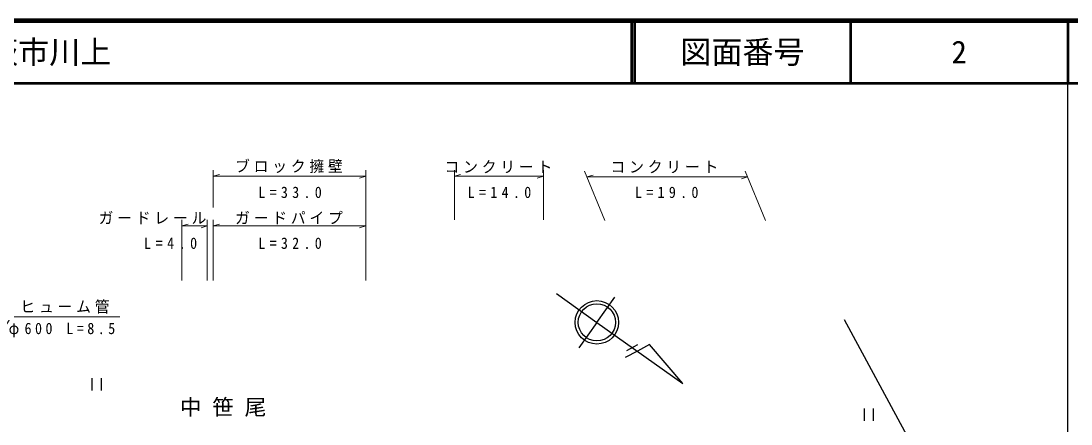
# Model space of a CAD drawing. Units: millimetres, scale not verified. Extents: x 40000 to 680000, y 20000 to 380000.
# Drawn here: x 410482 to 579500, y 315082 to 380000 of the extents above; entities that cross this region are included whole.
import ezdxf
from ezdxf.enums import TextEntityAlignment as Align

# ---------------------------------------------------------------- set-up
doc = ezdxf.new("R2010")
doc.units = ezdxf.units.MM
doc.header["$LTSCALE"] = 1000
for name, color, linetype, lineweight in [('M-BGD', 7, 'Continuous', 25), ('M-BMK-SRVR', 3, 'Continuous', 25), ('M-STR-HTXT', 7, 'Continuous', 13), ('M-TTL', 2, 'Continuous', 140), ('M-TTL-BAND', 7, 'Continuous', 25), ('M-TTL-LINE', 7, 'Continuous', 50)]:
    doc.layers.add(name, color=color, linetype=linetype, lineweight=lineweight)
doc.layers.add('M-BMK-HTXT', color=7, linetype='Continuous')
doc.layers.add('M-TTL-TXT', color=7, linetype='Continuous')
doc.styles.add('ＭＳ ゴシック', font='')
doc.styles.get('ＭＳ ゴシック').set_extended_font_data('MS Gothic')

msp = doc.modelspace()

# ---------------------------------------------------------------- linework, layer by layer
at = {"layer": 'M-BGD'}
for p, q in [((421897, 322468), (421897, 320468)), ((423417, 320468), (423417, 322468)), ((546209, 317575), (546209, 315575)), ((547729, 315575), (547729, 317575))]:
    msp.add_line(p, q, dxfattribs=at)
at = {"layer": 'M-BMK-SRVR'}
for p, q in [((496656, 336085), (503180, 331454)), ((503180, 331454), (506074, 335531)), ((503180, 331454), (500285, 327377)), ((503180, 331454), (517042, 321613)), ((542960, 331926), (561855, 296964)), ((508005, 326931), (509770, 327872))]:
    msp.add_line(p, q, dxfattribs=at)
msp.add_lwpolyline([(517042, 321613), (511676, 327875), (509703, 326823), (507730, 325771)], dxfattribs=at)
for radius in [3500, 3000]:
    msp.add_circle((503179, 331454), radius, dxfattribs=at)
at = {"layer": 'M-STR-HTXT'}
for p, q in [((441409, 349981), (441409, 355981)), ((441409, 354981), (442409, 355261)), ((441409, 354981), (465974, 354981)), ((465974, 354981), (464974, 354701)), ((465974, 355981), (465974, 347981)), ((480244, 347981), (480244, 355981)), ((480244, 354981), (481244, 355261)), ((480244, 354981), (494575, 354981)), ((494575, 354981), (493575, 354701)), ((494575, 355981), (494575, 347981)), ((504468, 347881), (501202, 355796)), ((501583, 354872), (502583, 355152)), ((527066, 355796), (530341, 347859)), ((501583, 354872), (527447, 354872)), ((527447, 354872), (526447, 354592)), ((436367, 338192), (436367, 347981)), ((436367, 346981), (437367, 347261)), ((436367, 346981), (440475, 346981)), ((440475, 346981), (439475, 346701)), ((440475, 347981), (440475, 338192)), ((441409, 338192), (441409, 347981)), ((441409, 346981), (442409, 347261)), ((441409, 346981), (465974, 346981)), ((465974, 346981), (464974, 346701)), ((465974, 347981), (465974, 338192))]:
    msp.add_line(p, q, dxfattribs=at)
msp.add_lwpolyline([(400150, 318246), (408892, 332368), (426376, 332368)], dxfattribs=at)
at = {"layer": 'M-TTL'}
msp.add_line((680000, 380000), (40000, 380000), dxfattribs=at)
at = {"layer": 'M-TTL-BAND'}
msp.add_line((579000, 20000), (579000, 370000), dxfattribs=at)
at = {"layer": 'M-TTL-LINE'}
for p, q in [((508747, 380000), (508747, 370000)), ((509247, 380000), (509247, 370000)), ((543997, 380000), (543997, 370000)), ((579000, 380000), (579000, 370000)), ((40000, 370000), (680000, 370000))]:
    msp.add_line(p, q, dxfattribs=at)

# ---------------------------------------------------------------- texts
at = {"layer": 'M-BMK-HTXT', "insert": (436043, 316240), "char_height": 2566, "attachment_point": 7, "style": 'ＭＳ ゴシック'}
msp.add_mtext('\\T1.49;中笹尾', dxfattribs=at)
at = {"layer": 'M-STR-HTXT', "char_height": 1833, "attachment_point": 7, "style": 'ＭＳ ゴシック'}
for s, insert in [('\\T1.26;\\W0.95;ブロック擁壁', (444941, 355481)), ('\\T1.26;\\W0.95;コンクリート', (478660, 355481)), ('\\T1.26;\\W0.95;コンクリート', (505384, 355481)), ('\\T1.62;\\W0.9;L=33.0', (448681, 351463)), ('\\T1.62;\\W0.9;L=14.0', (482399, 351463)), ('\\T1.62;\\W0.9;L=19.0', (509314, 351463)), ('\\T1.26;\\W0.95;ガードレール', (422975, 347254)), ('\\T1.26;\\W0.95;ガードパイプ', (444941, 347254)), ('\\T1.65;\\W0.9;L=4.0', (430297, 343261)), ('\\T1.62;\\W0.9;L=32.0', (448681, 343261)), ('\\T1.26;\\W0.95;ヒューム管', (410384, 332868)), ('\\T1.5;\\W0.9;φ600\\~L=8.5', (408496, 329065))]:
    msp.add_mtext(s, dxfattribs=dict(at, insert=insert))
at = {"layer": 'M-TTL-TXT', "style": 'ＭＳ ゴシック'}
msp.add_text('萩市川上', height=3666, dxfattribs=at).set_placement((405024, 375000), align=Align.MIDDLE_LEFT)
for s, p in [('図面番号', (526622, 375000)), ('2', (561497, 375000))]:
    msp.add_text(s, height=3666, dxfattribs=at).set_placement(p, align=Align.MIDDLE_CENTER)

doc.saveas('drawing.dxf')
